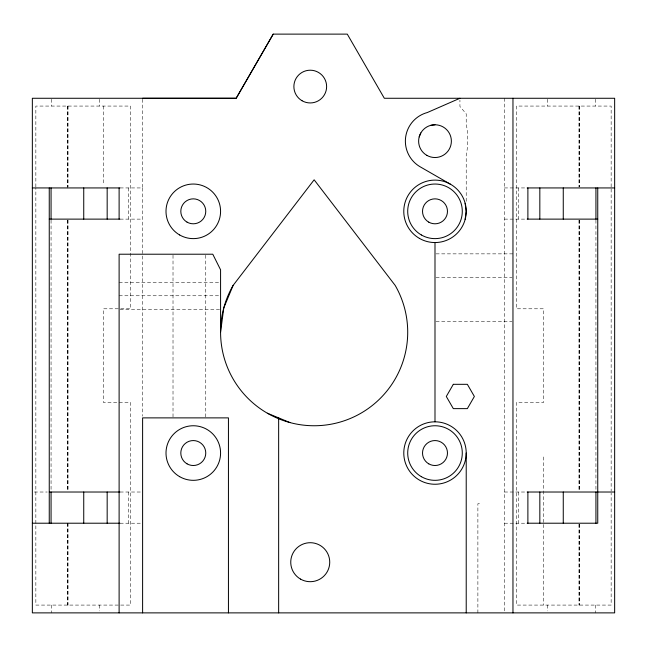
<?xml version="1.0" encoding="UTF-8"?>
<svg xmlns="http://www.w3.org/2000/svg" width="647" height="647" viewBox="0 0 647 647"><rect width="100%" height="100%" fill="white"/><g stroke="black" fill="none" stroke-linecap="round" stroke-linejoin="round"><path stroke-width="0.49" stroke-dasharray="3.23 2.43" d="M120.091 187.937L142.607 187.937L142.607 416.215M504.393 187.937L526.909 187.937M120.091 219.123L142.607 219.123M504.393 219.123L526.909 219.123M435.997 253.859L512.966 253.859M435.997 277.571L511.971 277.571M119.113 282.262L219.576 282.262M119.113 295.768L219.576 295.768M120.116 309.274L219.576 309.274M435.997 321.494L511.971 321.494M34.34 492.019L47.263 492.019M120.091 492.019L141.628 492.019M504.393 492.019L526.909 492.019M479.443 503.722L477.882 503.722L477.882 612.879M120.091 523.213L141.628 523.213M504.393 523.213L526.909 523.213M142.591 99.282L142.607 187.937M611.148 186.926L611.148 106.068L516.443 106.068L516.443 308.789L543.731 308.789L543.731 402.353L516.443 402.353L516.443 605.082L611.148 605.082L611.148 493.03M611.148 188.948L611.148 491.016M595.936 220.134L595.936 491.008M595.588 99.25L595.588 106.068M595.466 605.082L595.515 612.879M579.712 106.068L579.712 186.926M579.712 220.134L579.712 491.008M579.712 524.224L579.712 605.082M579.502 106.068L579.502 186.926M579.502 220.134L579.502 491.008M579.502 524.224L579.502 605.082M578.944 106.068L578.944 186.926M578.944 220.134L578.944 491.008M578.944 524.224L578.944 605.082M547.637 99.25L547.637 106.068M547.54 605.082L547.54 610.93M543.731 456.936L543.731 523.447M543.731 524.458L543.731 605.082M518.595 187.937L518.595 219.123M518.595 492.019L518.595 523.213M504.393 98.271L504.393 612.879M466.22 201.322L466.22 155.28A78.748 78.748 0 0 0 467.603 144.92L467.603 134.463A78.748 78.748 0 0 0 466.22 124.095L466.22 113.864L459.928 106.464L459.928 100.091M205.762 255.225L205.762 417.881M173.016 255.225L173.016 417.881M128.405 187.937L128.405 219.123M128.405 492.019L128.405 523.213M103.269 106.068L103.269 184.039M99.46 99.25L99.46 106.068M99.363 605.082L99.363 610.93M68.056 106.068L68.056 186.926M68.056 220.134L68.056 491.008M68.056 523.213L68.056 605.082M67.498 106.068L67.498 187.937M67.498 220.134L67.498 491.008M67.498 523.213L67.498 605.082M67.288 106.068L67.288 186.926M67.288 220.134L67.288 491.008M67.288 523.213L67.288 605.082M51.534 99.25L51.485 106.068M51.412 605.082L51.412 612.879M51.064 220.134L51.064 491.008M35.852 186.926L35.852 106.068L130.557 106.068L130.557 308.789L103.269 308.789L103.269 402.353L130.557 402.353L130.557 605.082L35.852 605.082L35.852 187.937"/><path stroke-width="0.97" d="M465.128 219.39L466.22 211.326L465.12 203.247M434.994 242.552L434.994 421.812M233.114 285.4A93.564 93.564 0 0 0 314.143 425.75A93.564 93.564 0 0 0 395.171 285.4L314.143 179.801L233.114 285.4L223.765 307.964L220.578 332.186L220.578 269.807L212.782 254.214L119.113 254.214L119.113 612.879M419.183 136.913L420.817 132.967M273.212 34.121L236.171 98.271L32.35 98.271L32.35 612.879L614.65 612.879L614.65 98.271L384.318 98.271L347.277 34.121L273.212 34.121L236.171 98.271L142.591 98.271M459.928 98.271L427.343 112.529A29.633 29.633 0 0 0 420.17 166.805L450.579 184.314M430.756 125.34L434.994 124.782M32.35 187.937L119.832 187.937M527.168 187.937L614.65 187.937M49.253 219.123L119.832 219.123M527.168 219.123L597.747 219.123M49.253 492.019L119.832 492.019M527.168 492.019L614.65 492.019M32.35 523.213L119.832 523.213M527.168 523.213L597.747 523.213L597.747 187.937M267.365 413.215L289.929 422.556M595.936 187.937L595.936 219.123M595.936 492.019L595.936 523.213M563.262 187.937L563.262 219.123M563.262 492.019L563.262 523.213M539.833 187.937L539.833 219.123M539.833 492.019L539.833 523.213M527.887 187.937L527.887 219.123M527.887 492.019L527.887 523.213M512.966 98.271L512.966 612.879M466.22 453.037A31.226 31.226 0 0 1 419.385 480.074A31.226 31.226 0 0 1 419.385 426.001A31.226 31.226 0 0 1 466.22 453.037L466.22 612.879M278.647 417.889L278.647 612.879M228.44 612.879L228.44 417.881L142.607 417.881L142.607 612.879M119.113 187.937L119.113 219.123M107.167 187.937L107.167 219.123M107.167 492.019L107.167 523.213M83.738 187.937L83.738 219.123M83.738 492.019L83.738 523.213M51.064 187.937L51.064 219.123M51.064 492.019L51.064 523.213M49.253 187.937L49.253 523.213M453.321 384.318L446.301 396.474L453.321 408.629L467.352 408.629L474.372 396.474L467.352 384.318L453.321 384.318M187.048 222.131A12.479 12.479 0 0 0 205.762 211.326A12.479 12.479 0 0 0 187.048 200.521A12.479 12.479 0 0 0 187.048 222.131M428.759 222.131A12.479 12.479 0 0 0 447.473 211.326A12.479 12.479 0 0 0 428.759 200.521A12.479 12.479 0 0 0 428.759 222.131M428.759 463.842A12.479 12.479 0 0 0 447.473 453.037A12.479 12.479 0 0 0 428.759 442.233A12.479 12.479 0 0 0 428.759 463.842M187.048 463.842A12.479 12.479 0 0 0 205.762 453.037A12.479 12.479 0 0 0 187.048 442.233A12.479 12.479 0 0 0 187.048 463.842M426.81 155.337A16.377 16.377 0 0 0 451.371 141.151A16.377 16.377 0 0 0 426.81 126.974A16.377 16.377 0 0 0 426.81 155.337M179.648 234.966A27.287 27.287 0 0 0 220.578 211.326A27.287 27.287 0 0 0 179.648 187.695A27.287 27.287 0 0 0 179.648 234.966M421.351 476.669A27.287 27.287 0 0 0 462.29 453.037A27.287 27.287 0 0 0 421.351 429.406A27.287 27.287 0 0 0 421.351 476.669M421.351 234.966A27.287 27.287 0 0 0 462.29 211.326A27.287 27.287 0 0 0 421.351 187.695A27.287 27.287 0 0 0 421.351 234.966M179.648 476.669A27.287 27.287 0 0 0 220.578 453.037A27.287 27.287 0 0 0 179.648 429.406A27.287 27.287 0 0 0 179.648 476.669M419.385 238.371A31.226 31.226 0 0 0 466.22 211.326A31.226 31.226 0 0 0 419.385 184.29A31.226 31.226 0 0 0 419.385 238.371M300.499 579.081A19.491 19.491 0 0 0 329.735 562.194A19.491 19.491 0 0 0 300.499 545.316A19.491 19.491 0 0 0 300.499 579.081M302.06 100.754A16.377 16.377 0 0 0 326.622 86.577A16.377 16.377 0 0 0 302.06 72.399A16.377 16.377 0 0 0 302.06 100.754"/></g></svg>
